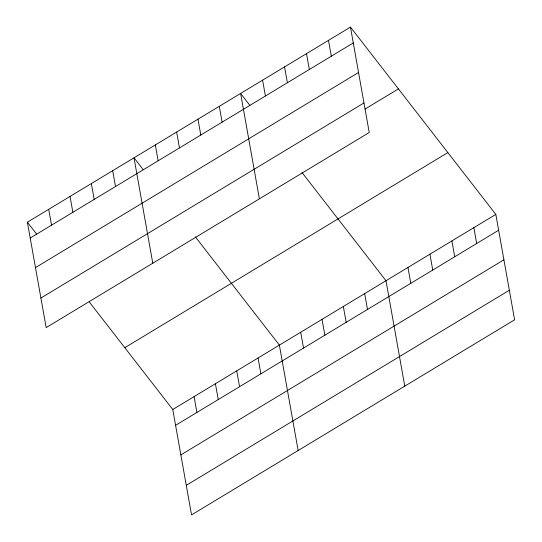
<?xml version="1.0" encoding="UTF-8"?>
<svg xmlns="http://www.w3.org/2000/svg" width="542" height="542" viewBox="0 0 542 542"><rect width="100%" height="100%" fill="white"/><g stroke="black" fill="none" stroke-linecap="round" stroke-linejoin="round"><path stroke-width="0.81" d="M350.457 27.1L369.231 132.505L46.172 327.605L27.391 222.2L350.457 27.1L495.828 214.395L514.609 319.8L191.543 514.9L172.769 409.495L89.267 301.914M30.216 238.04L353.276 42.947M35.481 267.599L358.547 72.499M40.901 298.046L363.967 102.953M365.125 109.023L398.431 88.908M124.795 347.686L447.855 152.587M172.769 409.495L495.828 214.395M175.588 425.334L498.654 230.242M180.852 454.894L503.918 259.794M186.279 485.347L509.344 290.248M249.903 105.399L240.614 93.434L259.388 198.839M301.975 172.485L385.992 280.729L404.766 386.134M143.291 169.775L134.003 157.817L152.776 263.222M195.364 236.868L279.381 345.112L298.154 450.517M27.391 222.2L36.68 234.158M473.864 227.66L476.682 243.507M451.892 240.926L454.718 256.772M429.928 254.198L432.746 270.038M407.957 267.463L410.782 283.303M328.486 40.365L331.311 56.212M364.664 293.601L367.49 309.448M306.521 53.631L309.34 69.478M343.343 306.481L346.169 322.327M284.55 66.896L287.375 82.743M322.023 319.36L324.848 335.2M262.585 80.169L265.404 96.009M300.702 332.232L303.52 348.079M219.293 106.307L222.112 122.153M258.06 357.984L260.878 373.831M197.972 119.186L200.791 135.033M236.732 370.863L239.557 386.71M176.651 132.065L179.47 147.905M215.411 383.736L218.236 399.583M155.324 144.938L158.149 160.784M194.09 396.615L196.915 412.462M112.682 170.689L115.507 186.536M91.361 183.569L94.179 199.415M70.04 196.441L72.858 212.288M48.712 209.32L51.537 225.167"/></g></svg>
